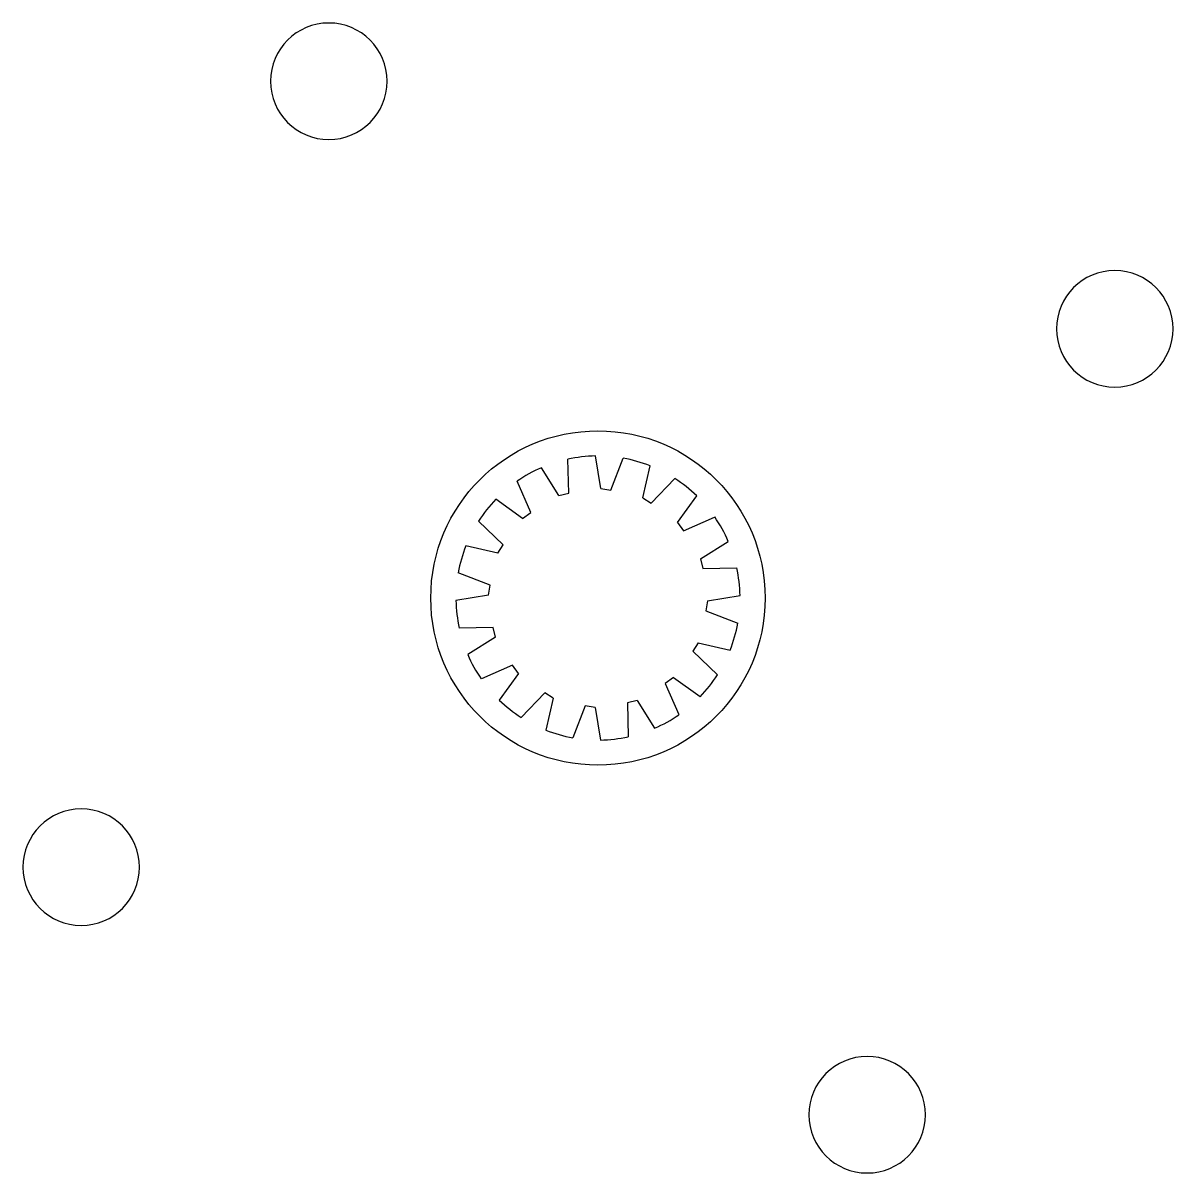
# Model space of a CAD drawing. Header units: inches. Extents: x -1.29 to 2.66, y -35.25 to -31.3.
import ezdxf

# ---------------------------------------------------------------- set-up
doc = ezdxf.new("R2010")
doc.units = ezdxf.units.IN
doc.header["$MEASUREMENT"] = 0

# ---------------------------------------------------------------- blocks, each defined once
blk = doc.blocks.new('*U11')
for p, q in [((-0.0458, 0.0551), (-0.0641, 0.0255)), ((-0.0458, 0.0551), (0.0641, 0.0297)), ((-0.0641, 0.0255), (0.0206, -0.0551))]:
    blk.add_line(p, q)
blk = doc.blocks.new('*U10')
for p, rotation in [((0.1586, 15.7514), 135), ((0.3301, 15.7682), 112.5), ((0.4951, 15.718), 90), ((0.0065, 15.6702), 157.5), ((0.6282, 15.6086), 67.50000000000003), ((-0.1029, 15.537), 179.9999999999999), ((0.7094, 15.4565), 45), ((-0.1531, 15.3721), 202.4999999999999), ((0.7262, 15.285), 22.49999999999998), ((-0.1363, 15.2005), 225), ((-0.0551, 15.0485), 247.5), ((0.5666, 14.9869), 337.5000000000001), ((0.0781, 14.939), 270.0000000000001), ((0.243, 14.8889), 292.4999999999999), ((0.4146, 14.9057), 315)]:
    blk.add_blockref('*U11', p, dxfattribs=dict(rotation=rotation))
blk.add_blockref('*U11', (0.6761, 15.12))
blk = doc.blocks.new('*U13')
blk.add_arc((-0.3804, 0.3012), 0.4876, 315.9843, 327.2665)
blk = doc.blocks.new('*U12')
for p, rotation in [((0.2306, 15.8105), 135), ((0.4193, 15.7952), 112.5), ((0.0504, 15.7524), 157.5), ((0.5878, 15.7089), 90), ((-0.0938, 15.6297), 180), ((0.7104, 15.5647), 67.49999999999997), ((-0.1801, 15.4613), 202.5), ((0.7685, 15.3845), 45), ((-0.1954, 15.2726), 225), ((0.7533, 15.1958), 22.50000000000002), ((-0.1373, 15.0924), 247.5), ((-0.0146, 14.9482), 270), ((0.5227, 14.9047), 337.4999999999999), ((0.1539, 14.8618), 292.5000000000001), ((0.3426, 14.8466), 314.9999999999999)]:
    blk.add_blockref('*U13', p, dxfattribs=dict(rotation=rotation))
blk.add_blockref('*U13', (0.667, 15.0273))
blk = doc.blocks.new('*U14')
at = {"extrusion": (0, 0, -1)}
blk.add_circle((0, 0), 0.2, dxfattribs=at)
blk = doc.blocks.new('*U15')
for p, rotation in [((-0.2363, -31.4996), 89.99999999999999), ((-1.0862, -34.1973), 180), ((1.6116, -35.0472), 270)]:
    blk.add_blockref('*U14', p, dxfattribs=dict(rotation=rotation))
blk.add_blockref('*U14', (2.4615, -32.3495))

msp = doc.modelspace()

# ---------------------------------------------------------------- linework, layer by layer
msp.add_circle((0.6876, -33.2734, 0.3), 0.5739)

# ---------------------------------------------------------------- block references
for name, p in [('*U15', (0, 0)), ('*U12', (0.4011, -48.6019, 0.3)), ('*U10', (0.4011, -48.6019, 0.3))]:
    msp.add_blockref(name, p)

doc.saveas('drawing.dxf')
